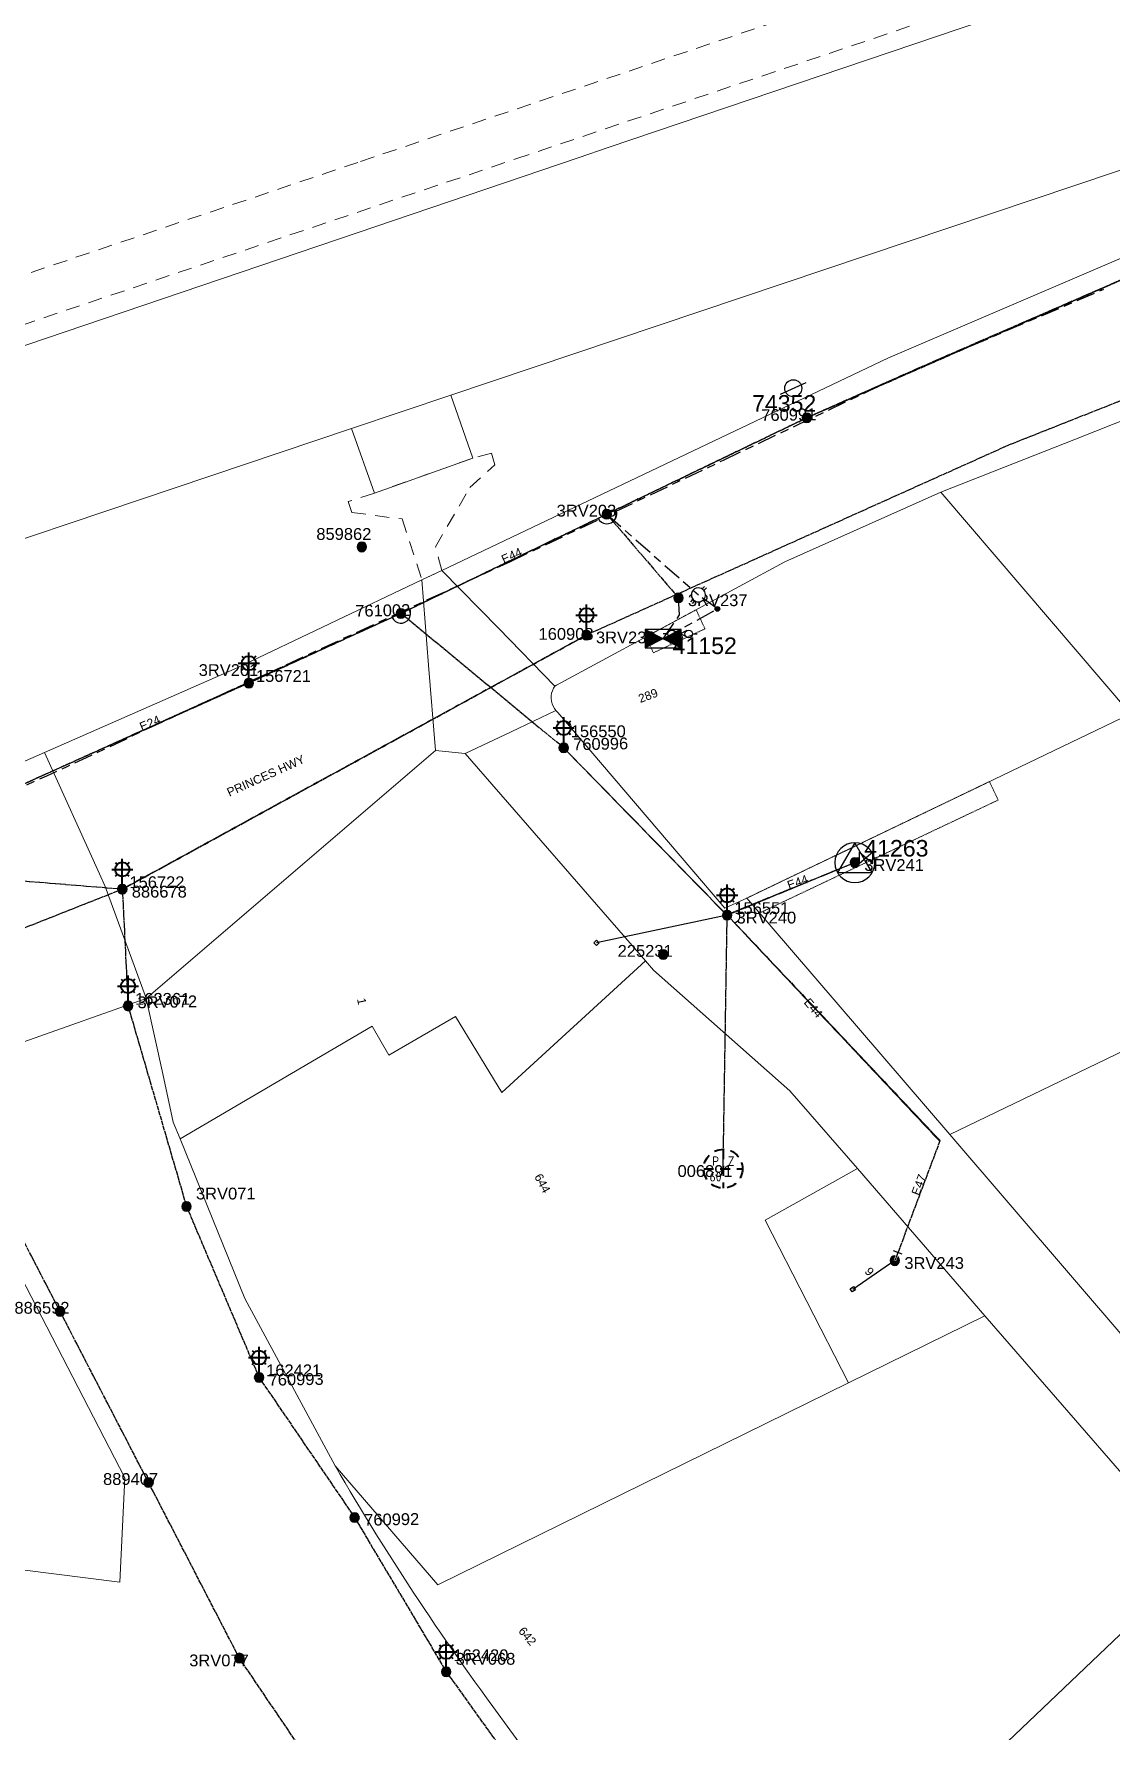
# Model space of a CAD drawing. Header units: metres. Extents: x 298818 to 303434, y 6182670 to 6184902.
# Drawn here: x 300400.3 to 300628.4, y 6183569 to 6183928.3 of the extents above; entities that cross this region are included whole.
import ezdxf
from ezdxf.enums import TextEntityAlignment as Align

# ---------------------------------------------------------------- set-up
doc = ezdxf.new("R2010")
doc.units = ezdxf.units.M
for name, pattern in [('Cable Exist OH', [1, 1, 0]), ('Cable Exist UG', [8.2, 4, -1.2, 1.8, -1.2]), ('Dash', [5, 3, -2]), ('HIDDEN', [0.375, 0.25, -0.125]), ('HIDDEN2', [0.1875, 0.125, -0.0625])]:
    doc.linetypes.add(name, pattern=pattern)
doc.layers.get('0').update_dxf_attribs({"color": 6})
for name, color, linetype, lineweight in [('Cadastre Easements_SP_EXT', 9, 'Continuous', 5), ('Cadastre Land Parcels_SP_EXT', 9, 'Continuous', 5), ('Cadastre Other Property_SP_EXT', 9, 'HIDDEN', 5), ('Cadastre Roads_SP_EXT', 9, 'Continuous', 5)]:
    doc.layers.add(name, color=color, linetype=linetype, lineweight=lineweight)
for name, color, linetype in [('Equip_LV_EXT', 7, 'Continuous'), ('Equip_SL_EXT', 7, 'Continuous'), ('Equip_SP_HV_EXT', 7, 'Continuous'), ('Equip_SP_SL_EXT', 7, 'Continuous'), ('Mains_HV_EXT', 7, 'Continuous'), ('Mains_LV_EXT', 7, 'Continuous'), ('Mains_SL_EXT', 7, 'Continuous'), ('Mains_TR_EXT', 7, 'Continuous'), ('Services_SP_EXT', 7, 'Continuous'), ('Sub_SP_EXT', 7, 'Continuous'), ('Sub_SP_TR_HV_LV_EXT', 7, 'Continuous'), ('SupportsOH_SP_TR_HV_LV_SL_EXT', 7, 'Continuous')]:
    doc.layers.add(name, color=color, linetype=linetype)
doc.styles.add('HVSW_LABEL', font='arial.ttf')
doc.styles.add('iecARIAL', font='arial.ttf', dxfattribs={"height": 2})
doc.styles.add('IESYMBOL1', font='isocp.shx')
doc.styles.add('POLE_LABEL', font='arial.ttf')
doc.styles.add('SLCP_LABEL', font='arial.ttf', dxfattribs={"height": 3.5})
doc.styles.get("Standard").update_dxf_attribs({"font": 'arial.ttf'})

# ---------------------------------------------------------------- blocks, each defined once
blk = doc.blocks.new('SUB_POLE_EXT')
blk.add_wipeout([(0, 4.22), (0.42, 4.2), (0.83, 4.14), (1.21, 4.05), (1.62, 3.9), (1.99, 3.72), (2.35, 3.51), (2.68, 3.26), (2.99, 2.99), (3.28, 2.66), (3.52, 2.34), (3.76, 1.92), (3.9, 1.62), (4.04, 1.23), (4.18, 0.63), (4.22, 0), (4.18, -0.61), (4.06, -1.15), (3.9, -1.62), (3.58, -2.24), (3.22, -2.73), (2.97, -3.01), (2.68, -3.26), (2.36, -3.5), (2, -3.72), (1.64, -3.89), (1.25, -4.03), (0.82, -4.14), (0.42, -4.2), (0, -4.22), (-0.41, -4.2), (-0.8, -4.15), (-1.21, -4.05), (-1.62, -3.9), (-1.99, -3.73), (-2.35, -3.51), (-2.68, -3.26), (-2.96, -3.02), (-3.23, -2.72), (-3.51, -2.35), (-3.71, -2.01), (-3.91, -1.6), (-4.05, -1.21), (-4.16, -0.76), (-4.22, -0.14), (-4.21, 0.39), (-4.14, 0.83), (-4.03, 1.27), (-3.9, 1.63), (-3.71, 2.02), (-3.5, 2.37), (-3.28, 2.67), (-2.99, 2.99), (-2.68, 3.27), (-2.33, 3.52), (-1.98, 3.73), (-1.63, 3.9), (-1.2, 4.05), (-0.78, 4.15), (-0.4, 4.21)])
blk.add_line((2.16, 0.48), (2.16, 0.48, 0))
blk.add_lwpolyline([(-4.22, 0, 1), (4.22, 0, 1)], format="xyb", close=True)
blk.add_lwpolyline([(2.14, 0.52), (0, 4.22), (-3.66, -2.11), (3.66, -2.11)], close=True)
for tag, height, flags, p in [('ASSET_NUM', 3.5, 8, (2, 2)), ('STREET_CODE', 0.2, 9, (1.5, 0)), ('CONSTRUCTED_VOLTAGE', 0.2, 9, (1.5, -0.2)), ('OPERATING_VOLTAGE', 0.2, 9, (1.5, -0.6)), ('OPERATED_BY', 0.2, 9, (1.5, -0.8)), ('ORIENTATION', 0.2, 9, (1.5, -1.2)), ('OWNED_BY', 0.2, 9, (1.5, -1.4)), ('SECONDARY_VOLTAGE', 0.2, 9, (1.5, -1.6)), ('STATE', 0.2, 9, (1.5, -1.8)), ('SUBSTATION_TYPE', 0.2, 9, (1.5, -2)), ('STREETNAME', 0.2, 9, (1.5, -2.8)), ('SUBURB', 0.2, 9, (1.5, -3)), ('Z', 0.2, 1, (1.5, -3.4)), ('NO_PHASES', 0.2, 9, (1.5, -0.4)), ('MAINTAINED_BY', 0.2, 9, (1.5, -1)), ('USAGE', 0.2, 9, (1.5, -2.2)), ('LEGEND', 0.2, 9, (1.5, -2.4)), ('LOCATION', 0.2, 9, (1.5, -2.6)), ('NOTES', 0.2, 9, (1.5, -3.2))]:
    blk.add_attdef(tag, text='', height=height, dxfattribs=dict(flags=flags)).set_placement(p, align=Align.MIDDLE_LEFT)
blk = doc.blocks.new('SUB_PADMOUNT_EXT')
for points in [[(0, 0), (-3.84, 1.92), (-3.84, -1.92)], [(0, 0), (3.84, 1.92), (3.84, -1.92)]]:
    blk.add_hatch(color=256).paths.add_polyline_path(points)
for p, q in [((3.84, 1.92), (-3.84, -1.92)), ((-3.84, 1.92), (3.84, -1.92))]:
    blk.add_line(p, q)
blk.add_lwpolyline([(-3.84, -1.92), (3.84, -1.92), (3.84, 1.92), (-3.84, 1.92)], close=True)
for tag, height, flags, p in [('ASSET_NUM', 3.5, 8, (2, 2)), ('STREET_CODE', 0.2, 9, (1.5, 0)), ('CONSTRUCTED_VOLTAGE', 0.2, 9, (1.5, -0.2)), ('OPERATING_VOLTAGE', 0.2, 9, (1.5, -0.6)), ('ORIENTATION', 0.2, 9, (1.5, -0.8)), ('OWNED_BY', 0.2, 9, (1.5, -1)), ('OPERATED_BY', 0.2, 9, (1.5, -1.2)), ('SECONDARY_VOLTAGE', 0.2, 9, (1.5, -1.6)), ('STATE', 0.2, 9, (1.5, -1.8)), ('SUBSTATION_TYPE', 0.2, 9, (1.5, -2.2)), ('STREETNAME', 0.2, 9, (1.5, -3)), ('SUBURB', 0.2, 9, (1.5, -3.2)), ('Z', 0.2, 1, (1.5, -3.6)), ('NO_PHASES', 0.2, 9, (1.5, -0.4)), ('MAINTAINED_BY', 0.2, 9, (1.5, -1.4)), ('PARENT', 0.2, 9, (1.5, -2)), ('USAGE', 0.2, 9, (1.5, -2.4)), ('LEGEND', 0.2, 9, (1.5, -2.6)), ('LOCATION', 0.2, 9, (1.5, -2.8)), ('NOTES', 0.2, 9, (1.5, -3.4))]:
    blk.add_attdef(tag, text='', height=height, dxfattribs=dict(flags=flags)).set_placement(p, align=Align.MIDDLE_LEFT)
blk = doc.blocks.new('LV_OH_LINKS_DISTFUSE_EXT')
for p, q in [((0, 0), (0.96, 0)), ((3.84, 0), (4.8, 0))]:
    blk.add_line(p, q)
blk.add_lwpolyline([(3.84, -1.2), (3.84, 1.2), (0.96, -1.2), (0.96, 1.2)], close=True)
at = {"flags": 9}
for tag, p in [('ACTUAL_STATUS', (0, 0)), ('CONSTRUCTED_VOLTAGE', (0, -0.2)), ('OPERATING_VOLTAGE', (0, -0.6)), ('ORIENTATION', (0, -0.8)), ('OWNED_BY', (0, -1)), ('STATE', (0, -1.2)), ('SWITCH_TYPE', (0, -1.4)), ('NO_PHASES', (0, -0.4)), ('USAGE', (0, -1.6)), ('NOTES', (0, -1.8))]:
    blk.add_attdef(tag, text='', height=0.2, dxfattribs=at).set_placement(p, align=Align.MIDDLE_LEFT)
at = {"flags": 1}
blk.add_attdef('Z', (0, 0), '', height=0.2, dxfattribs=at)
blk = doc.blocks.new('SL_LANTERN_EXT')
at = {"lineweight": 40}
for p, q in [((-2.25, 4.22), (2.25, 4.22)), ((-1.46, 5.68), (-1.06, 5.28)), ((0, 1.97), (0, 6.47)), ((1.46, 5.68), (1.06, 5.28)), ((-1.46, 2.76), (-1.06, 3.16)), ((0, 0), (0, 2.72)), ((1.46, 2.76), (1.06, 3.16))]:
    blk.add_line(p, q, dxfattribs=at)
blk.add_circle((0, 4.22), 1.5, dxfattribs=at)
at = {"style": 'iecARIAL', "flags": 8}
blk.add_attdef('ASSET_NUM', (1.5, 1.5), '', height=2.5, dxfattribs=at)
for tag, p, height, flags in [('OPERATING_VOLTAGE', (0.98, -1.65), 0.2, 9), ('ORIENTATION', (0.98, -1.85), 0.2, 9), ('OWNED_BY', (0.98, -2.05), 0.2, 9), ('STATE', (0.98, -2.25), 0.2, 9), ('CONSTRUCTED_VOLTAGE', (0.98, -0.65), 0.2, 9), ('CONTROL_TYPE', (0.98, -0.85), 0.2, 9), ('LANTERN_PURPOSE', (0.98, -1.05), 0.2, 9), ('LANTERN_TYPE', (0.98, -1.25), 0.2, 9), ('NO_PHASES', (0.98, -1.45), 0.2, 9), ('USAGE', (0.98, -2.45), 0.2, 9), ('CEXIST', (0.98, -2.65), 0.2, 9), ('CNEW', (0.98, -2.85), 0.2, 9), ('CNUMBER', (0.98, -3.05), 0.2, 9), ('CREMOVE', (0.98, -3.25), 0.2, 9), ('CREPLACE', (0.98, -3.45), 0.2, 9), ('LKINGHEIGHT', (0.98, -3.65), 0.2, 9), ('LNUMBER', (2.18, -3.25), 2.5, 8), ('LBRACKET', (0.98, -3.85), 0.2, 9), ('LBRACKETVOCAB', (0.98, -4.05), 0.2, 9), ('LCATEGORY', (0.98, -4.25), 0.2, 9), ('LCHARGE1', (0.98, -4.45), 0.2, 9), ('LCHARGE1PERCENT', (0.98, -4.65), 0.2, 9), ('LCHARGE2', (0.98, -4.85), 0.2, 9), ('LCHARGE2PERCENT', (0.98, -5.05), 0.2, 9), ('LCHARGE3', (0.98, -5.25), 0.2, 9), ('LCHARGE3PERCENT', (0.98, -5.45), 0.2, 9), ('LEXIST', (0.98, -5.65), 0.2, 9), ('LLAMP', (0.98, -5.85), 0.2, 9), ('LLAMPVOCAB', (0.98, -6.05), 0.2, 9), ('LMAST', (0.98, -6.25), 0.2, 9), ('LMASTVOCAB', (0.98, -6.45), 0.2, 9), ('LNEW', (0.98, -6.65), 0.2, 9), ('LANTNUMBER', (0.98, -6.85), 0.2, 9), ('LOUTREACH', (0.98, -7.25), 0.2, 9), ('STREETNAME', (0.98, -9.25), 0.2, 9), ('SUBURB', (0.98, -9.45), 0.2, 1), ('LOUTREACHVOCAB', (0.98, -7.45), 0.2, 9), ('LRATECODE', (0.98, -7.65), 0.2, 9), ('LREMOVE', (0.98, -7.85), 0.2, 9), ('LREPLACE', (0.98, -8.05), 0.2, 9), ('LTYPE', (0.98, -8.25), 0.2, 9), ('LTYPEVOCAB', (0.98, -8.45), 0.2, 9), ('LEGEND', (0.98, -8.65), 0.2, 9), ('LOCATION', (0.98, -8.85), 0.2, 9), ('NOTES', (0.98, -9.05), 0.2, 9)]:
    blk.add_attdef(tag, p, '', height=height, dxfattribs=dict(flags=flags))
blk = doc.blocks.new('CCP_EXT')
blk.add_wipeout([(0, 0.57), (0.57, 0), (0, -0.57), (-0.57, 0)])
blk.add_lwpolyline([(-0.57, 0), (0, 0.57), (0.57, 0), (0, -0.57), (-0.57, 0)])
at = {"flags": 1}
blk.add_attdef('Z', (0, 0), '', height=0.2, dxfattribs=at)
at = {"flags": 9}
for tag, p in [('CCP_TYPE', (0, 0)), ('CONSTRUCTED_VOLTAGE', (0, -0.2)), ('OPERATING_VOLTAGE', (0, -0.6)), ('ORIENTATION', (0, -0.8)), ('OWNED_BY', (0, -1)), ('STATE', (0, -1.8)), ('NO_PHASES', (0, -0.4)), ('USAGE', (0, -1.2)), ('LEGEND', (0, -1.4)), ('LIFE_SUPPORT', (0, -1.6)), ('NOTES', (0, -2))]:
    blk.add_attdef(tag, text='', height=0.2, dxfattribs=at).set_placement(p, align=Align.MIDDLE_LEFT)
blk = doc.blocks.new('POLE_EXT')
blk.add_hatch(color=256).paths.add_polyline_path([(-1, 0, 1), (1, 0, 1)])
blk.add_lwpolyline([(-1, 0, 1), (1, 0, 1)], format="xyb", close=True)
for tag, height, flags, p in [('pNumber', 2.5, 8, (-17.84, 2.07)), ('OWNED_BY', 0.2, 9, (1.35, -0.4)), ('SPECIAL_USE', 0.2, 9, (1.35, -0.8)), ('STATE', 0.2, 9, (1.35, -1)), ('cLV', 0.2, 9, (1.35, -1.4)), ('hDepth', 0.2, 9, (1.35, -1.6)), ('hDia', 0.2, 9, (1.35, -1.8)), ('cHV', 0.2, 9, (1.35, -2)), ('cLinedev', 0.2, 9, (1.35, -3.4)), ('PARENT', 0.2, 9, (1.35, -0.6)), ('USAGE', 0.2, 9, (1.35, -1.2)), ('LBRACKET', 0.2, 9, (1.35, -2.2)), ('LExisting', 0.2, 9, (1.35, -2.4)), ('LANTNUMBER', 0.2, 9, (1.35, -2.6)), ('LOther', 0.2, 9, (1.35, -2.8)), ('LRemove', 0.2, 9, (1.35, -3)), ('LEGEND', 0.2, 9, (1.35, -3.2)), ('LOCATION', 0.2, 9, (1.35, -3.6)), ('pExisting', 0.2, 9, (1.35, -3.8)), ('pFooting', 0.2, 9, (1.35, -4.4)), ('pNew', 0.2, 9, (1.35, -4.6)), ('pRelocate', 0.2, 9, (1.35, -5)), ('pRemove', 0.2, 9, (1.35, -5.2)), ('pReplace', 0.2, 9, (1.35, -5.4)), ('pStay', 0.2, 9, (1.35, -5.6)), ('pType', 0.2, 9, (1.35, -5.8)), ('cspan', 0.2, 9, (1.35, -6)), ('STREETNAME', 0.2, 9, (1.35, -6.2)), ('SUBURB', 0.2, 9, (1.35, -6.4)), ('OPERATED_BY', 0.2, 9, (1.36, -7.01)), ('PFNUMBER', 0.2, 9, (1.35, -4)), ('NEWPFNUMBER', 0.2, 9, (1.35, -4.2)), ('NOTES', 0.2, 9, (1.35, -6.6)), ('MAINTAINED_BY', 0.2, 9, (1.36, -6.81))]:
    blk.add_attdef(tag, text='', height=height, dxfattribs=dict(flags=flags)).set_placement(p, align=Align.MIDDLE_LEFT)
at = {"style": 'POLE_LABEL'}
for tag, height, flags, p in [('STRUCTURE_PLANT_NUMBER', 0.2, 9, (1.35, 0.03)), ('ASSET_NUM', 2.5, 8, (2, 2)), ('STREET_CODE', 0.2, 9, (1.35, -0.2))]:
    blk.add_attdef(tag, text='', height=height, dxfattribs=dict(at, flags=flags)).set_placement(p, align=Align.MIDDLE_LEFT)
at = {"flags": 1}
blk.add_attdef('Z', (1.35, -7.33), '', height=0.2, dxfattribs=at)
blk = doc.blocks.new('LV_UG_LINKS_OPEN_EXT')
for p, q in [((-0.25, 1.47), (-0.25, 2.22)), ((0.25, 1.47), (0.25, 2.22)), ((-0.25, -1.47), (-0.25, -2.22)), ((0.25, -1.47), (0.25, -2.22))]:
    blk.add_line(p, q)
at = {"flags": 9}
for tag, p in [('ACTUAL_STATUS', (0, 0)), ('CONSTRUCTED_VOLTAGE', (0, -0.2)), ('OPERATING_VOLTAGE', (0, -0.6)), ('ORIENTATION', (0, -0.8)), ('STATE', (0, -1)), ('SWITCH_TYPE', (0, -1.2)), ('NO_PHASES', (0, -0.4)), ('USAGE', (0, -1.4)), ('NOTES', (0, -1.6))]:
    blk.add_attdef(tag, text='', height=0.2, dxfattribs=at).set_placement(p, align=Align.MIDDLE_LEFT)
at = {"flags": 1}
blk.add_attdef('Z', (0, 0), '', height=0.2, dxfattribs=at)
blk.add_wipeout([(-0.25, 1.47), (-0.43, 1.43), (-0.61, 1.36), (-0.77, 1.28), (-0.93, 1.17), (-1.07, 1.05), (-1.19, 0.9), (-1.29, 0.75), (-1.38, 0.58), (-1.44, 0.4), (-1.48, 0.22), (-1.49, 0.03), (-1.49, -0.16), (-1.45, -0.34), (-1.4, -0.52), (-1.32, -0.69), (-1.23, -0.85), (-1.11, -1), (-0.98, -1.13), (-0.83, -1.24), (-0.66, -1.34), (-0.49, -1.41), (-0.31, -1.46), (-0.13, -1.49), (0.06, -1.49), (0.25, -1.47), (0.43, -1.43), (0.61, -1.36), (0.77, -1.28), (0.93, -1.17), (1.07, -1.05), (1.19, -0.9), (1.29, -0.75), (1.38, -0.58), (1.44, -0.4), (1.48, -0.22), (1.49, -0.03), (1.49, 0.16), (1.45, 0.34), (1.4, 0.52), (1.32, 0.69), (1.23, 0.85), (1.11, 1), (0.98, 1.13), (0.83, 1.24), (0.66, 1.34), (0.49, 1.41), (0.31, 1.46), (0.13, 1.49), (-0.06, 1.49)])
blk.add_lwpolyline([(0, -1.49, 1), (0, 1.49, 1)], format="xyb", close=True)
blk = doc.blocks.new('LV_UG_DFUSE_CLOSED_EXT')
for points in [[(1, 0), (0, 0)], [(5.04, 0.73), (2.16, -0.72)], [(5.05, -0.71), (2.16, 0.72)], [(6.2, 0.01), (7.2, 0.01)]]:
    blk.add_lwpolyline(points)
for centre in [(1.8, 0), (5.4, 0.01)]:
    blk.add_circle(centre, 0.8)
at = {"flags": 9}
for tag, p in [('ACTUAL_STATUS', (0, 0)), ('CONSTRUCTED_VOLTAGE', (0, -0.2)), ('OPERATING_VOLTAGE', (0, -0.6)), ('ORIENTATION', (0, -0.8)), ('STATE', (0, -1)), ('SWITCH_TYPE', (0, -1.2)), ('NO_PHASES', (0, -0.4)), ('USAGE', (0, -1.4)), ('NOTES', (0, -1.6))]:
    blk.add_attdef(tag, text='', height=0.2, dxfattribs=at).set_placement(p, align=Align.MIDDLE_LEFT)
at = {"flags": 1}
blk.add_attdef('Z', (0, 0), '', height=0.2, dxfattribs=at)
blk = doc.blocks.new('HV_ABS_CLOSED_EXT')
blk.add_line((-3, 6.87), (3, 6.87))
blk.add_circle((0, 6.87), 1.8)
at = {"style": 'HVSW_LABEL'}
for tag, height, flags, p in [('ASSET_NUM', 3.5, 8, (2, 2)), ('STREET_CODE', 0.2, 9, (0, -0.2))]:
    blk.add_attdef(tag, text='', height=height, dxfattribs=dict(at, flags=flags)).set_placement(p, align=Align.MIDDLE_LEFT)
at = {"flags": 1}
blk.add_attdef('Z', (0, 0), '', height=0.2, dxfattribs=at)
at = {"flags": 9}
for tag, p in [('ACTUAL_STATUS', (0, -0.4)), ('CONSTRUCTED_VOLTAGE', (0, -0.6)), ('OPERATING_VOLTAGE', (0, -1)), ('ORIENTATION', (0, -1.2)), ('OWNED_BY', (0, -1.4)), ('STATE', (0, -1.6)), ('SWITCH_TYPE', (0, -1.8)), ('STREETNAME', (0, -2.6)), ('SUBURB', (0, -2.8)), ('NO_PHASES', (0, -0.8)), ('USAGE', (0, -2)), ('LEGEND', (0, -2.2)), ('LOCATION', (0, -2.4)), ('NOTES', (0, -3))]:
    blk.add_attdef(tag, text='', height=0.2, dxfattribs=at).set_placement(p, align=Align.MIDDLE_LEFT)
blk = doc.blocks.new('End Shackle_EXT')
blk.add_wipeout([(0, 0.25), (1.81, 0.25), (1.82, -0.25), (0, -0.25)])
blk.add_line((1.81, -1), (1.81, 1))
at = {"flags": 1}
blk.add_attdef('Z', (0, 0), '', height=0.2, dxfattribs=at)
at = {"flags": 9}
for tag, p in [('CONNECTOR_TYPE', (0, 0)), ('CONSTRUCTED_VOLTAGE', (0, -0.2)), ('OPERATING_VOLTAGE', (0, -0.6)), ('ORIENTATION', (0, -0.8)), ('OWNED_BY', (0, -1)), ('STATE', (0, -1.2)), ('NO_PHASES', (0, -0.4)), ('USAGE', (0, -1.4)), ('NOTES', (0, -1.6))]:
    blk.add_attdef(tag, text='', height=0.2, dxfattribs=at).set_placement(p, align=Align.MIDDLE_LEFT)
blk = doc.blocks.new('SLCP_ZELL_EXT')
blk.add_wipeout([(-0.24, 7.5), (-0.71, 7.47), (-1.17, 7.41), (-1.64, 7.32), (-2.09, 7.21), (-2.54, 7.06), (-2.98, 6.89), (-3.41, 6.69), (-3.82, 6.46), (-4.22, 6.21), (-4.6, 5.93), (-4.96, 5.63), (-5.31, 5.31), (-5.63, 4.96), (-5.93, 4.6), (-6.21, 4.22), (-6.46, 3.82), (-6.69, 3.41), (-6.89, 2.98), (-7.06, 2.54), (-7.21, 2.09), (-7.32, 1.64), (-7.41, 1.17), (-7.47, 0.71), (-7.5, 0.24), (-7.5, -0.24), (-7.47, -0.71), (-7.41, -1.17), (-7.32, -1.64), (-7.21, -2.09), (-7.06, -2.54), (-6.89, -2.98), (-6.69, -3.41), (-6.46, -3.82), (-6.21, -4.22), (-5.93, -4.6), (-5.63, -4.96), (-5.31, -5.31), (-4.96, -5.63), (-4.6, -5.93), (-4.22, -6.21), (-3.82, -6.46), (-3.41, -6.69), (-2.98, -6.89), (-2.54, -7.06), (-2.09, -7.21), (-1.64, -7.32), (-1.17, -7.41), (-0.71, -7.47), (-0.24, -7.5), (0.24, -7.5), (0.71, -7.47), (1.17, -7.41), (1.64, -7.32), (2.09, -7.21), (2.54, -7.06), (2.98, -6.89), (3.41, -6.69), (3.82, -6.46), (4.22, -6.21), (4.6, -5.93), (4.96, -5.63), (5.31, -5.31), (5.63, -4.96), (5.93, -4.6), (6.21, -4.22), (6.46, -3.82), (6.69, -3.41), (6.89, -2.98), (7.06, -2.54), (7.21, -2.09), (7.32, -1.64), (7.41, -1.17), (7.47, -0.71), (7.5, -0.24), (7.5, 0.24), (7.47, 0.71), (7.41, 1.17), (7.32, 1.64), (7.21, 2.09), (7.06, 2.54), (6.89, 2.98), (6.69, 3.41), (6.46, 3.82), (6.21, 4.22), (5.93, 4.6), (5.63, 4.96), (5.31, 5.31), (4.96, 5.63), (4.6, 5.93), (4.22, 6.21), (3.82, 6.46), (3.41, 6.69), (2.98, 6.89), (2.54, 7.06), (2.09, 7.21), (1.64, 7.32), (1.17, 7.41), (0.71, 7.47), (0.24, 7.5)])
at = {"linetype": 'Dash', "lineweight": 40, "ltscale": 0.7}
for p, q in [((0, 4.11), (0, -4.11)), ((-4.11, 0), (4.11, 0))]:
    blk.add_line(p, q, dxfattribs=at)
blk.add_circle((0, 0), 4.11, dxfattribs=at)
at = {"lineweight": 40, "style": 'IESYMBOL1'}
for s, p in [('P', (-1.6, 0)), ('Z', (1.7, 0)), ('60', (-1.61, -3.31))]:
    blk.add_text(s, height=2, dxfattribs=at).set_placement(p, align=Align.BOTTOM_CENTER)
at = {"flags": 1}
blk.add_attdef('Z', (0, 0), '', height=0.2, dxfattribs=at)
at = {"style": 'SLCP_LABEL'}
for tag, height, flags, p in [('ASSET_NUM', 2.5, 8, (2, 2)), ('STREET_CODE', 0.2, 9, (0, -0.2))]:
    blk.add_attdef(tag, text='', height=height, dxfattribs=dict(at, flags=flags)).set_placement(p, align=Align.MIDDLE_LEFT)
at = {"flags": 9}
for tag, p in [('CONSTRUCTED_VOLTAGE', (0, -0.4)), ('CONTROL_TYPE', (0, -0.6)), ('OPERATING_VOLTAGE', (0, -1)), ('ORIENTATION', (0, -1.2)), ('OWNED_BY', (0, -1.4)), ('STATE', (0, -2)), ('NO_PHASES', (0, -0.8)), ('USAGE', (0, -1.6)), ('LOCATION', (0, -1.8)), ('NOTES', (0, -2.2))]:
    blk.add_attdef(tag, text='', height=0.2, dxfattribs=at).set_placement(p, align=Align.MIDDLE_LEFT)
blk = doc.blocks.new('CONNECTOR_NODE_EXT')
h = blk.add_hatch(color=256)
edge = h.paths.add_edge_path()
edge.add_arc((0, 0), 0.5, 0, 360)
blk.add_circle((0, 0), 0.5)
at = {"flags": 1}
blk.add_attdef('Z', (0, 0), '', height=0.2, dxfattribs=at)
at = {"flags": 9}
for tag, p in [('CONNECTOR_TYPE', (0, 0)), ('CONSTRUCTED_VOLTAGE', (0, -0.2)), ('OPERATING_VOLTAGE', (0, -0.6)), ('ORIENTATION', (0, -0.8)), ('SUBTYPE', (0, -1)), ('NO_PHASES', (0, -0.4)), ('USAGE', (0, -1.2)), ('NOTES', (0, -1.4))]:
    blk.add_attdef(tag, text='', height=0.2, dxfattribs=at).set_placement(p, align=Align.MIDDLE_LEFT)

msp = doc.modelspace()

# ---------------------------------------------------------------- linework, layer by layer
at = {"layer": 'Cadastre Easements_SP_EXT', "linetype": 'Dash'}
msp.add_lwpolyline([(300497.93, 6183837.04), (300497.25, 6183839.55), (300493.24, 6183838.47), (300472.42, 6183831.06), (300466.91, 6183829.26), (300467.66, 6183826.96), (300478.28, 6183825.59), (300482.5, 6183812.7), (300486.71, 6183814.7), (300485.37, 6183819.67), (300492.64, 6183832.28), (300497.93, 6183837.04)], close=True, dxfattribs=at)
at = {"layer": 'Cadastre Land Parcels_SP_EXT', "linetype": 'Continuous'}
for points in [[(299970.77, 6183890.34), (300106.83, 6183790.37), (300116.68, 6183783.13), (300132.21, 6183771.73), (300240.28, 6183808.56), (300235.34, 6183823.37), (300271.39, 6183835.62), (300275.36, 6183843.63), (300304.36, 6183853.58), (300304.37, 6183853.58), (300311.52, 6183832.84), (300345.09, 6183844.22), (300468.81, 6183886.18), (300515.61, 6183902.07), (300522.16, 6183904.29), (300795.18, 6183996.66)], [(300635.82, 6183617.55), (300601.68, 6183656.91), (300572.84, 6183642.73), (300485.84, 6183599.96), (300464.1, 6183625.11), (300465.15, 6183623.3), (300466.22, 6183621.5), (300467.29, 6183619.69), (300468.37, 6183617.9), (300469.46, 6183616.11), (300470.55, 6183614.32), (300471.65, 6183612.53), (300472.75, 6183610.75), (300473.86, 6183608.97), (300474.98, 6183607.2), (300476.1, 6183605.43), (300477.24, 6183603.67), (300478.37, 6183601.91), (300479.52, 6183600.15), (300480.67, 6183598.4), (300481.82, 6183596.65), (300482.98, 6183594.91), (300484.15, 6183593.17), (300485.33, 6183591.43), (300486.51, 6183589.7), (300487.7, 6183587.97), (300488.89, 6183586.25), (300490.09, 6183584.53), (300491.3, 6183582.82), (300492.51, 6183581.11), (300493.73, 6183579.41), (300494.96, 6183577.71), (300496.19, 6183576.01), (300540.13, 6183515.75)], [(300545.44, 6183508.58), (300646.72, 6183604.99)], [(300646.72, 6183604.99), (300545.44, 6183508.58)]]:
    msp.add_lwpolyline(points, dxfattribs=at)
for points in [[(300488.63, 6183851.81), (300467.58, 6183844.74), (300472.42, 6183831.06), (300493.24, 6183838.47), (300488.63, 6183851.81)], [(300424.13, 6183724.05), (300427.62, 6183708.11), (300429.86, 6183697.88), (300431.3, 6183694.34), (300471.96, 6183718.18), (300475.48, 6183712.09), (300489.58, 6183720.25), (300499.45, 6183704.14), (300529.8, 6183732.03), (300491.67, 6183775.97), (300485.35, 6183776.58), (300424.13, 6183724.05)], [(300574.74, 6183688.05), (300560.4, 6183704.54), (300531.52, 6183730.07), (300529.8, 6183732.03), (300499.45, 6183704.14), (300489.58, 6183720.25), (300475.48, 6183712.09), (300471.96, 6183718.18), (300431.3, 6183694.34), (300445, 6183660.56), (300464.1, 6183625.11), (300485.84, 6183599.96), (300572.84, 6183642.73), (300555.17, 6183677.13), (300574.74, 6183688.05)], [(300372.13, 6183705.61), (300365.89, 6183707.19), (300335.51, 6183705.99), (300330.17, 6183611.65), (300418.52, 6183600.49), (300419.58, 6183622.62), (300382.14, 6183695.01), (300372.13, 6183705.61)], [(300572.84, 6183642.73), (300601.68, 6183656.91), (300574.74, 6183688.05), (300555.17, 6183677.13), (300572.84, 6183642.73)]]:
    msp.add_lwpolyline(points, close=True, dxfattribs=at)
at = {"layer": 'Cadastre Other Property_SP_EXT', "linetype": 'HIDDEN2'}
for points in [[(300529.93, 6183800.65), (300531.5, 6183797.26), (300542.43, 6183802.33), (300540.56, 6183806.37), (300529.93, 6183800.65)], [(300534.58, 6183800.26), (300535.06, 6183799.23), (300537.73, 6183800.46), (300537.25, 6183801.5), (300534.58, 6183800.26)]]:
    msp.add_lwpolyline(points, close=True, dxfattribs=at)
at = {"layer": 'Cadastre Roads_SP_EXT', "linetype": 'Continuous'}
for points in [[(300667.62, 6183896.69), (300581.15, 6183859.63), (300486.71, 6183814.7), (300498.69, 6183802.46), (300510.67, 6183790.22), (300510.97, 6183790.43), (300510.97, 6183790.43), (300559.37, 6183816.49), (300592.39, 6183831.25), (300620.89, 6183842.52), (300649.15, 6183853.68)], [(300540.13, 6183515.75), (300496.19, 6183576.01), (300494.96, 6183577.71), (300493.73, 6183579.41), (300492.51, 6183581.11), (300491.3, 6183582.82), (300490.09, 6183584.53), (300488.89, 6183586.25), (300487.7, 6183587.97), (300486.51, 6183589.7), (300485.33, 6183591.43), (300484.15, 6183593.17), (300482.98, 6183594.91), (300481.82, 6183596.65), (300480.67, 6183598.4), (300479.52, 6183600.15), (300478.37, 6183601.91), (300478.37, 6183601.91), (300477.24, 6183603.67), (300476.1, 6183605.43), (300474.98, 6183607.2), (300473.86, 6183608.97), (300472.75, 6183610.75), (300471.65, 6183612.53), (300470.55, 6183614.32), (300469.46, 6183616.11), (300468.37, 6183617.9), (300467.29, 6183619.69), (300466.22, 6183621.5), (300465.15, 6183623.3), (300464.1, 6183625.11), (300445, 6183660.56), (300431.3, 6183694.34), (300429.86, 6183697.88), (300427.62, 6183708.11), (300424.13, 6183724.05), (300398.24, 6183714.87)], [(300382.14, 6183695.01), (300419.58, 6183622.62), (300418.52, 6183600.49), (300330.17, 6183611.65)]]:
    msp.add_lwpolyline(points, dxfattribs=at)
msp.add_lwpolyline([(300485.35, 6183776.58), (300483.92, 6183794.64), (300482.5, 6183812.7), (300443.35, 6183794.08), (300402.6, 6183776.17), (300414.21, 6183750.46), (300415.44, 6183747.75), (300423.9, 6183724.68), (300424.13, 6183724.05), (300485.35, 6183776.58)], close=True, dxfattribs=at)
at = {"layer": 'Mains_HV_EXT', "linetype": 'Cable Exist OH'}
for points in [[(300563.99, 6183847.01), (300637.27, 6183879.13)], [(300521.64, 6183826.61), (300563.99, 6183847.01)], [(300478.04, 6183805.59), (300521.64, 6183826.61)], [(300394.1, 6183767.64), (300478.04, 6183805.59)]]:
    msp.add_lwpolyline(points, dxfattribs=at)
at = {"layer": 'Mains_HV_EXT', "linetype": 'Continuous'}
for points in [[(300522.95, 6183825.08, 0.36056), (300523.59, 6183827.55)], [(300479.63, 6183804.28, 0.267385), (300479.95, 6183806.52)]]:
    msp.add_lwpolyline(points, format="xyb", dxfattribs=at)
at = {"layer": 'Mains_LV_EXT', "linetype": 'Cable Exist OH'}
for points in [[(300589.58, 6183858.38), (300563.99, 6183847.01), (300521.64, 6183826.61)], [(300521.64, 6183826.61), (300478.03, 6183805.58)], [(300478.03, 6183805.58), (300445.85, 6183790.85), (300394.1, 6183767.64), (300357.04, 6183752.25), (300305.02, 6183735.2)]]:
    msp.add_lwpolyline(points, dxfattribs=at)
at = {"layer": 'Mains_LV_EXT', "linetype": 'Continuous'}
for points in [[(300519.84, 6183825.75, 1.02484), (300523.44, 6183827.49)], [(300476.21, 6183804.74, 1.031802), (300479.83, 6183806.44)], [(300548.59, 6183740.08, 0.643746), (300549.31, 6183742.64)]]:
    msp.add_lwpolyline(points, format="xyb", dxfattribs=at)
at = {"layer": 'Mains_SL_EXT', "linetype": 'Cable Exist OH'}
for points in [[(300419.06, 6183747.19), (300517.34, 6183801.01)], [(300445.85, 6183790.85), (300394.1, 6183767.64)], [(300547.12, 6183741.7), (300512.51, 6183777.13)], [(300419.06, 6183747.19), (300357.04, 6183752.25)], [(300419.06, 6183747.19), (300420.27, 6183722.49)], [(300420.27, 6183722.49), (300432.65, 6183680.03), (300448.01, 6183643.84)], [(300448.01, 6183643.84), (300468.25, 6183614.19), (300487.65, 6183581.53)], [(300487.65, 6183581.53), (300520.04, 6183536.34)]]:
    msp.add_lwpolyline(points, dxfattribs=at)

# ---------------------------------------------------------------- block references
at = {"layer": 'Equip_LV_EXT'}
msp.add_blockref('LV_UG_DFUSE_CLOSED_EXT', (300533.58, 6183801.25), dxfattribs=at)
at = {"layer": 'Equip_SP_HV_EXT'}
ref = msp.add_blockref('HV_ABS_CLOSED_EXT', (300563.99, 6183847.01), dxfattribs=dict(at, rotation=24.59289464360502))
ref.add_attrib('ASSET_NUM', '74352', dxfattribs={"layer": '0', "height": 3.5, "style": 'HVSW_LABEL'}).set_placement((300565.99, 6183847.26), align=Align.BOTTOM_RIGHT)
at = {"layer": 'Equip_SP_SL_EXT'}
ref = msp.add_blockref('SL_LANTERN_EXT', (300517.34, 6183801.01), dxfattribs=at)
ref.add_attrib('ASSET_NUM', '160908', dxfattribs={"layer": '0', "height": 2.5, "style": 'iecARIAL'}).set_placement((300518.84, 6183802.51), align=Align.TOP_RIGHT)
ref = msp.add_blockref('SL_LANTERN_EXT', (300445.85, 6183790.85), dxfattribs=at)
ref.add_attrib('ASSET_NUM', '156721', dxfattribs={"layer": '0', "height": 2.5, "style": 'iecARIAL'}).set_placement((300447.35, 6183792.35), align=Align.MIDDLE_LEFT)
ref = msp.add_blockref('SL_LANTERN_EXT', (300512.51, 6183777.13), dxfattribs=at)
ref.add_attrib('ASSET_NUM', '156550', dxfattribs={"layer": '0', "height": 2.5, "rotation": 0.1213, "style": 'iecARIAL'}).set_placement((300514.01, 6183778.63), align=Align.BOTTOM_LEFT)
ref = msp.add_blockref('SL_LANTERN_EXT', (300419.06, 6183747.19), dxfattribs=at)
ref.add_attrib('ASSET_NUM', '156722', dxfattribs={"layer": '0', "height": 2.5, "style": 'iecARIAL'}).set_placement((300420.56, 6183748.69), align=Align.MIDDLE_LEFT)
ref = msp.add_blockref('SL_LANTERN_EXT', (300547.14, 6183741.71), dxfattribs=at)
ref.add_attrib('ASSET_NUM', '156551', dxfattribs={"layer": '0', "height": 2.5, "style": 'iecARIAL'}).set_placement((300548.64, 6183743.21), align=Align.MIDDLE_LEFT)
ref = msp.add_blockref('SL_LANTERN_EXT', (300420.27, 6183722.49), dxfattribs=at)
ref.add_attrib('ASSET_NUM', '162361', dxfattribs={"layer": '0', "height": 2.5, "style": 'iecARIAL'}).set_placement((300421.77, 6183723.99), align=Align.MIDDLE_LEFT)
ref = msp.add_blockref('SL_LANTERN_EXT', (300448.01, 6183643.84), dxfattribs=at)
ref.add_attrib('ASSET_NUM', '162421', dxfattribs={"layer": '0', "height": 2.5, "style": 'iecARIAL'}).set_placement((300449.51, 6183645.35), align=Align.MIDDLE_LEFT)
ref = msp.add_blockref('SL_LANTERN_EXT', (300487.65, 6183581.53), dxfattribs=at)
ref.add_attrib('ASSET_NUM', '162420', dxfattribs={"layer": '0', "height": 2.5, "style": 'iecARIAL'}).set_placement((300489.15, 6183583.03), align=Align.BOTTOM_LEFT)
at = {"layer": 'Sub_SP_EXT'}
ref = msp.add_blockref('SUB_PADMOUNT_EXT', (300533.58, 6183800.25), dxfattribs=at)
ref.add_attrib('ASSET_NUM', '41152', dxfattribs={"layer": '0', "height": 3.5}).set_placement((300535.58, 6183800.5), align=Align.TOP_LEFT)
at = {"layer": 'Sub_SP_TR_HV_LV_EXT'}
ref = msp.add_blockref('SUB_POLE_EXT', (300574.16, 6183752.83), dxfattribs=at)
ref.add_attrib('ASSET_NUM', '41263', dxfattribs={"layer": '0', "height": 3.5}).set_placement((300576.16, 6183753.08), align=Align.BOTTOM_LEFT)
at = {"layer": 'SupportsOH_SP_TR_HV_LV_SL_EXT'}
ref = msp.add_blockref('POLE_EXT', (300563.99, 6183847.01), dxfattribs=at)
ref.add_attrib('ASSET_NUM', '760991', dxfattribs={"layer": '0', "height": 2.5, "rotation": 1, "style": 'POLE_LABEL'}).set_placement((300565.99, 6183847.76), align=Align.MIDDLE_RIGHT)
ref = msp.add_blockref('POLE_EXT', (300521.64, 6183826.61), dxfattribs=at)
ref.add_attrib('ASSET_NUM', '3RV203', dxfattribs={"layer": '0', "height": 2.5, "style": 'POLE_LABEL'}).set_placement((300523.64, 6183827.36), align=Align.MIDDLE_RIGHT)
ref = msp.add_blockref('POLE_EXT', (300469.79, 6183819.66), dxfattribs=at)
ref.add_attrib('ASSET_NUM', '859862', dxfattribs={"layer": '0', "height": 2.5, "style": 'POLE_LABEL'}).set_placement((300471.79, 6183820.41), align=Align.BOTTOM_RIGHT)
ref = msp.add_blockref('POLE_EXT', (300478.03, 6183805.58), dxfattribs=at)
ref.add_attrib('ASSET_NUM', '761002', dxfattribs={"layer": '0', "height": 2.5, "rotation": 1, "style": 'POLE_LABEL'}).set_placement((300480.03, 6183806.33), align=Align.MIDDLE_RIGHT)
ref = msp.add_blockref('POLE_EXT', (300536.82, 6183808.89), dxfattribs=at)
ref.add_attrib('ASSET_NUM', '3RV237', dxfattribs={"layer": '0', "height": 2.5, "style": 'POLE_LABEL'}).set_placement((300538.82, 6183809.64), align=Align.TOP_LEFT)
ref = msp.add_blockref('POLE_EXT', (300517.34, 6183801.01), dxfattribs=at)
ref.add_attrib('ASSET_NUM', '3RV238', dxfattribs={"layer": '0', "height": 2.5, "style": 'POLE_LABEL'}).set_placement((300519.34, 6183801.76), align=Align.TOP_LEFT)
ref = msp.add_blockref('POLE_EXT', (300445.85, 6183790.85), dxfattribs=at)
ref.add_attrib('ASSET_NUM', '3RV201', dxfattribs={"layer": '0', "height": 2.5, "style": 'POLE_LABEL'}).set_placement((300447.85, 6183791.6), align=Align.BOTTOM_RIGHT)
ref = msp.add_blockref('POLE_EXT', (300512.51, 6183777.13), dxfattribs=at)
ref.add_attrib('ASSET_NUM', '760996', dxfattribs={"layer": '0', "height": 2.5, "rotation": 1, "style": 'POLE_LABEL'}).set_placement((300514.51, 6183777.88), align=Align.MIDDLE_LEFT)
ref = msp.add_blockref('POLE_EXT', (300419.06, 6183747.19), dxfattribs=at)
ref.add_attrib('ASSET_NUM', '886678', dxfattribs={"layer": '0', "height": 2.5, "style": 'POLE_LABEL'}).set_placement((300421.06, 6183747.94), align=Align.TOP_LEFT)
ref = msp.add_blockref('POLE_EXT', (300547.12, 6183741.7), dxfattribs=at)
ref.add_attrib('ASSET_NUM', '3RV240', dxfattribs={"layer": '0', "height": 2.5, "style": 'POLE_LABEL'}).set_placement((300549.12, 6183742.45), align=Align.TOP_LEFT)
ref = msp.add_blockref('POLE_EXT', (300533.59, 6183733.4), dxfattribs=at)
ref.add_attrib('ASSET_NUM', '225231', dxfattribs={"layer": '0', "height": 2.5, "style": 'POLE_LABEL'}).set_placement((300535.59, 6183734.15), align=Align.MIDDLE_RIGHT)
ref = msp.add_blockref('POLE_EXT', (300420.27, 6183722.49), dxfattribs=at)
ref.add_attrib('ASSET_NUM', '3RV072', dxfattribs={"layer": '0', "height": 2.5, "rotation": 1.1311, "style": 'POLE_LABEL'}).set_placement((300422.27, 6183723.24), align=Align.MIDDLE_LEFT)
ref = msp.add_blockref('POLE_EXT', (300432.65, 6183680.03), dxfattribs=at)
ref.add_attrib('ASSET_NUM', '3RV071', dxfattribs={"layer": '0', "height": 2.5, "style": 'POLE_LABEL'}).set_placement((300434.65, 6183680.78), align=Align.BOTTOM_LEFT)
ref = msp.add_blockref('POLE_EXT', (300582.64, 6183668.57), dxfattribs=at)
ref.add_attrib('ASSET_NUM', '3RV243', dxfattribs={"layer": '0', "height": 2.5, "style": 'POLE_LABEL'}).set_placement((300584.64, 6183669.32), align=Align.TOP_LEFT)
ref = msp.add_blockref('POLE_EXT', (300405.87, 6183657.84), dxfattribs=at)
ref.add_attrib('ASSET_NUM', '886592', dxfattribs={"layer": '0', "height": 2.5, "style": 'POLE_LABEL'}).set_placement((300407.87, 6183658.59), align=Align.MIDDLE_RIGHT)
ref = msp.add_blockref('POLE_EXT', (300448.01, 6183643.84), dxfattribs=at)
ref.add_attrib('ASSET_NUM', '760993', dxfattribs={"layer": '0', "height": 2.5, "rotation": 1, "style": 'POLE_LABEL'}).set_placement((300450.01, 6183644.59), align=Align.TOP_LEFT)
ref = msp.add_blockref('POLE_EXT', (300424.63, 6183621.59), dxfattribs=at)
ref.add_attrib('ASSET_NUM', '889407', dxfattribs={"layer": '0', "height": 2.5, "style": 'POLE_LABEL'}).set_placement((300426.63, 6183622.34), align=Align.MIDDLE_RIGHT)
ref = msp.add_blockref('POLE_EXT', (300468.25, 6183614.19), dxfattribs=at)
ref.add_attrib('ASSET_NUM', '760992', dxfattribs={"layer": '0', "height": 2.5, "rotation": 1, "style": 'POLE_LABEL'}).set_placement((300470.25, 6183614.94), align=Align.TOP_LEFT)
ref = msp.add_blockref('POLE_EXT', (300443.84, 6183584.44), dxfattribs=at)
ref.add_attrib('ASSET_NUM', '3RV077', dxfattribs={"layer": '0', "height": 2.5, "style": 'POLE_LABEL'}).set_placement((300445.84, 6183585.19), align=Align.TOP_RIGHT)
ref = msp.add_blockref('POLE_EXT', (300487.65, 6183581.53), dxfattribs=at)
ref.add_attrib('ASSET_NUM', '3RV068', dxfattribs={"layer": '0', "height": 2.5, "style": 'POLE_LABEL'}).set_placement((300489.65, 6183582.28), align=Align.BOTTOM_LEFT)

# ---------------------------------------------------------------- texts
at = {"layer": 'Cadastre Land Parcels_SP_EXT'}
for s, rotation, p in [('289', 20.4659, (300528.72, 6183786.62)), ('1', 282.1185, (300468.74, 6183723.97)), ('644', 298.3158, (300506.23, 6183686.37)), ('9', 310.5935, (300576.11, 6183666.21)), ('642', 310.0747, (300502.8, 6183590.09))]:
    msp.add_text(s, height=1.8, rotation=rotation, dxfattribs=at).set_placement(p)
at = {"layer": 'Cadastre Roads_SP_EXT'}
msp.add_text('PRINCES HWY', height=1.8, rotation=24.2354, dxfattribs=at).set_placement((300441.71, 6183766.79))
at = {"layer": 'Mains_LV_EXT'}
for s, rotation, p in [('E44', 24.6298, (300499.84, 6183816.1)), ('E24', 23.0288, (300423.19, 6183780.68)), ('E44', 19.5074, (300560.23, 6183747.12)), ('E44', 310.8923, (300563.23, 6183723.17)), ('E47', 69.4262, (300587.76, 6183682.22))]:
    msp.add_text(s, height=1.8, rotation=rotation, dxfattribs=at).set_placement(p)

# ---------------------------------------------------------------- next in the draw order: linework, layer by layer
at = {"layer": 'Cadastre Land Parcels_SP_EXT', "linetype": 'Continuous'}
for points in [[(300795.18, 6183996.66), (300522.15, 6183904.29), (300515.61, 6183902.07), (300468.81, 6183886.18), (300345.09, 6183844.22), (300311.52, 6183832.84), (300240.28, 6183808.56), (300132.21, 6183771.73), (300010.8, 6183731.05), (299642.07, 6183608.23), (299634.99, 6183626.56), (299565.18, 6183601.64), (299503.04, 6183575.2)], [(299403.77, 6183506.98), (299546.59, 6183531.66), (299600.29, 6183540.53), (299620.79, 6183548.2), (299688.57, 6183583.03), (299770.71, 6183612.41), (299888.91, 6183651.69), (300074.78, 6183714.37), (300095.37, 6183720.66), (300292.31, 6183785.87), (300340.38, 6183802.01), (300467.58, 6183844.74), (300488.63, 6183851.81), (300646.99, 6183904.99)]]:
    msp.add_lwpolyline(points, dxfattribs=at)
for points in [[(300581.15, 6183859.63), (300667.62, 6183896.69), (300689.73, 6183906.17), (300690.58, 6183906.53), (300836.2, 6183968.94), (300764.06, 6183944.09), (300648.29, 6183905.43), (300646.99, 6183904.99), (300488.63, 6183851.81), (300493.24, 6183838.47), (300472.42, 6183831.06), (300467.58, 6183844.74), (300340.38, 6183802.01), (300292.31, 6183785.87), (300284.79, 6183732.42), (300291.14, 6183734.61), (300321.09, 6183744.94), (300352.11, 6183755.63), (300369.56, 6183761.65), (300402.6, 6183776.17), (300443.35, 6183794.08), (300482.5, 6183812.7), (300486.71, 6183814.7), (300581.15, 6183859.63)], [(300551.27, 6183745.31), (300632.53, 6183784.33), (300592.39, 6183831.25), (300559.37, 6183816.49), (300510.97, 6183790.43), (300510.67, 6183790.22), (300510.37, 6183789.75), (300510.13, 6183789.24), (300509.96, 6183788.7), (300509.87, 6183788.15), (300509.85, 6183787.58), (300509.91, 6183787.03), (300510.05, 6183786.48), (300510.26, 6183785.96), (300510.54, 6183785.47), (300510.88, 6183785.02), (300511.28, 6183784.63), (300546.61, 6183743.21), (300551.27, 6183745.31)], [(300721.13, 6183756.4), (300683.2, 6183797.82), (300675.04, 6183794.36), (300646.88, 6183782.61), (300632.53, 6183784.33), (300551.27, 6183745.31), (300594.25, 6183695.27), (300721.13, 6183756.4)]]:
    msp.add_lwpolyline(points, close=True, dxfattribs=at)
at = {"layer": 'Cadastre Other Property_SP_EXT', "linetype": 'HIDDEN2'}
msp.add_lwpolyline([(300551.27, 6183745.32), (300553.98, 6183742.17), (300604.51, 6183766.09), (300602.66, 6183769.99), (300551.27, 6183745.32)], close=True, dxfattribs=at)
at = {"layer": 'Mains_HV_EXT', "linetype": 'Cable Exist OH'}
msp.add_lwpolyline([(300574.16, 6183752.83), (300547.13, 6183741.8)], dxfattribs=at)
at = {"layer": 'Mains_LV_EXT', "linetype": 'Cable Exist OH'}
msp.add_lwpolyline([(300574.16, 6183752.83), (300547.15, 6183741.7)], dxfattribs=at)

# ---------------------------------------------------------------- next in the draw order: block references
at = {"layer": 'Equip_LV_EXT'}
msp.add_blockref('LV_OH_LINKS_DISTFUSE_EXT', (300574.16, 6183753.83), dxfattribs=at)
at = {"layer": 'SupportsOH_SP_TR_HV_LV_SL_EXT'}
ref = msp.add_blockref('POLE_EXT', (300574.16, 6183752.83), dxfattribs=at)
ref.add_attrib('ASSET_NUM', '3RV241', dxfattribs={"layer": '0', "height": 2.5, "style": 'POLE_LABEL'}).set_placement((300576.16, 6183753.58), align=Align.TOP_LEFT)

# ---------------------------------------------------------------- next in the draw order: block references
at = {"layer": 'Equip_LV_EXT', "rotation": 317.4419773117954}
msp.add_blockref('LV_UG_LINKS_OPEN_EXT', (300541.03, 6183809.52), dxfattribs=at)
at = {"layer": 'Services_SP_EXT'}
msp.add_blockref('CCP_EXT', (300519.43, 6183735.86), dxfattribs=at)
at = {"layer": 'Services_SP_EXT', "rotation": 348.2218780077129}
msp.add_blockref('CCP_EXT', (300573.74, 6183662.51), dxfattribs=at)

# ---------------------------------------------------------------- next in the draw order: linework, layer by layer
at = {"layer": 'Cadastre Easements_SP_EXT', "linetype": 'Dash'}
for points in [[(300789.84, 6184009.15), (300468.95, 6183901.09), (300373.42, 6183868.92), (300339.26, 6183875.71), (300268.31, 6183851.84), (300264.26, 6183843.74), (300232.2, 6183832.86), (300113.49, 6183792.61), (300106.83, 6183790.37), (300039.96, 6183767.84), (299997.82, 6183753.62), (299976.05, 6183762.05)], [(299870.65, 6183790.44), (299997.54, 6183742.99), (299997.71, 6183743.04), (300012.35, 6183747.98), (300116.68, 6183783.13), (300235.34, 6183823.37), (300271.39, 6183835.62), (300275.36, 6183843.63), (300304.36, 6183853.58), (300304.37, 6183853.58), (300339.85, 6183865.4), (300374, 6183858.6), (300502.36, 6183901.81), (300793.82, 6183999.94)]]:
    msp.add_lwpolyline(points, dxfattribs=at)
at = {"layer": 'Cadastre Roads_SP_EXT', "linetype": 'Continuous'}
msp.add_lwpolyline([(300632.61, 6183650.59), (300594.25, 6183695.27), (300551.27, 6183745.31), (300546.61, 6183743.21), (300511.28, 6183784.63), (300510.88, 6183785.02), (300501.37, 6183780.54), (300491.67, 6183775.97), (300491.67, 6183775.97), (300529.8, 6183732.03), (300531.52, 6183730.07), (300560.4, 6183704.54), (300574.74, 6183688.05), (300601.68, 6183656.91), (300635.82, 6183617.55)], dxfattribs=at)
at = {"layer": 'Mains_HV_EXT', "linetype": 'Cable Exist OH'}
for points in [[(300521.64, 6183826.61), (300536.82, 6183808.89)], [(300547.05, 6183741.71), (300512.51, 6183777.13), (300478.04, 6183805.59)]]:
    msp.add_lwpolyline(points, dxfattribs=at)
at = {"layer": 'Mains_HV_EXT', "linetype": 'Cable Exist UG'}
msp.add_lwpolyline([(300533.58, 6183800.25), (300537.03, 6183805.28), (300536.82, 6183808.89)], dxfattribs=at)
at = {"layer": 'Mains_LV_EXT', "linetype": 'Cable Exist UG'}
for points in [[(300521.64, 6183826.61), (300541.03, 6183809.52)], [(300545.06, 6183806.54), (300541.03, 6183809.52)], [(300533.58, 6183800.25), (300545.06, 6183806.54)]]:
    msp.add_lwpolyline(points, dxfattribs=at)
at = {"layer": 'Mains_SL_EXT', "linetype": 'Cable Exist OH'}
msp.add_lwpolyline([(300661.15, 6183889.44), (300637.27, 6183879.13), (300611.59, 6183867.96), (300589.58, 6183858.38), (300563.99, 6183847.01), (300521.64, 6183826.61), (300478.03, 6183805.58), (300445.85, 6183790.85)], dxfattribs=at)
at = {"layer": 'Services_SP_EXT'}
for points in [[(300547.12, 6183741.7), (300519.43, 6183735.86)], [(300573.74, 6183662.51), (300582.66, 6183668.68)]]:
    msp.add_lwpolyline(points, dxfattribs=at)

# ---------------------------------------------------------------- next in the draw order: block references
at = {"layer": 'Equip_LV_EXT'}
msp.add_blockref('CONNECTOR_NODE_EXT', (300545.06, 6183806.54), dxfattribs=at)

# ---------------------------------------------------------------- next in the draw order: block references
at = {"layer": 'Equip_SL_EXT'}
ref = msp.add_blockref('SLCP_ZELL_EXT', (300546.27, 6183688.04), dxfattribs=at)
ref.add_attrib('ASSET_NUM', '006891', dxfattribs={"layer": '0', "height": 2.5, "style": 'SLCP_LABEL'}).set_placement((300548.27, 6183688.79), align=Align.TOP_RIGHT)
at = {"layer": 'Mains_LV_EXT', "rotation": 69.42617341411733}
msp.add_blockref('End Shackle_EXT', (300582.64, 6183668.57), dxfattribs=at)

# ---------------------------------------------------------------- next in the draw order: linework, layer by layer
at = {"layer": 'Mains_HV_EXT', "linetype": 'Cable Exist OH'}
for points in [[(300566.96, 6183419.13), (300531.37, 6183465.5), (300499.18, 6183507.6), (300472.18, 6183542.63), (300443.84, 6183584.44), (300357.04, 6183752.25)], [(300547.13, 6183741.74), (300592.13, 6183693.94)]]:
    msp.add_lwpolyline(points, dxfattribs=at)
at = {"layer": 'Mains_LV_EXT', "linetype": 'Cable Exist OH'}
for points in [[(300547.13, 6183741.76), (300592.2, 6183693.99)], [(300592.16, 6183693.93), (300582.64, 6183668.57)]]:
    msp.add_lwpolyline(points, dxfattribs=at)
at = {"layer": 'Mains_SL_EXT', "linetype": 'Cable Exist OH'}
for points in [[(300546.27, 6183688.04), (300547.14, 6183741.71)], [(300547.14, 6183741.71), (300592.13, 6183693.86)]]:
    msp.add_lwpolyline(points, dxfattribs=at)
at = {"layer": 'Mains_TR_EXT', "linetype": 'Cable Exist OH'}
msp.add_lwpolyline([(301409.86, 6184014.77), (301349.01, 6184023.59), (301230.83, 6184040.69), (301136.5, 6184054.18), (301061.72, 6184032.26), (301017.43, 6184013.13), (300975.49, 6183993.56), (300934.9, 6183975.15), (300853.01, 6183939.12), (300768.54, 6183905.22), (300694.14, 6183875.8), (300606.71, 6183841.22), (300517.34, 6183801.01), (300419.06, 6183747.19), (300314.02, 6183705.68), (300208.55, 6183684.03), (300098.1, 6183658.72), (300016.71, 6183640.01), (299923.71, 6183618.73)], dxfattribs=at)
at = {"layer": 'Mains_TR_EXT', "linetype": 'Cable Exist UG'}
msp.add_lwpolyline([(299927.25, 6183643.84), (299937.08, 6183646.08), (299990.71, 6183657.52), (300143.42, 6183691.6), (300143.42, 6183691.6), (300207.73, 6183707.07), (300214.48, 6183708.3), (300214.48, 6183708.3), (300286.2, 6183728.18), (300286.2, 6183728.18, 0.042524), (300423.96, 6183781), (300423.96, 6183781), (300501.25, 6183816.6), (300501.25, 6183816.6), (300546.37, 6183838.07), (300583.52, 6183855.76), (300626.85, 6183874.22)], format="xyb", dxfattribs=at)

doc.saveas('drawing.dxf')
